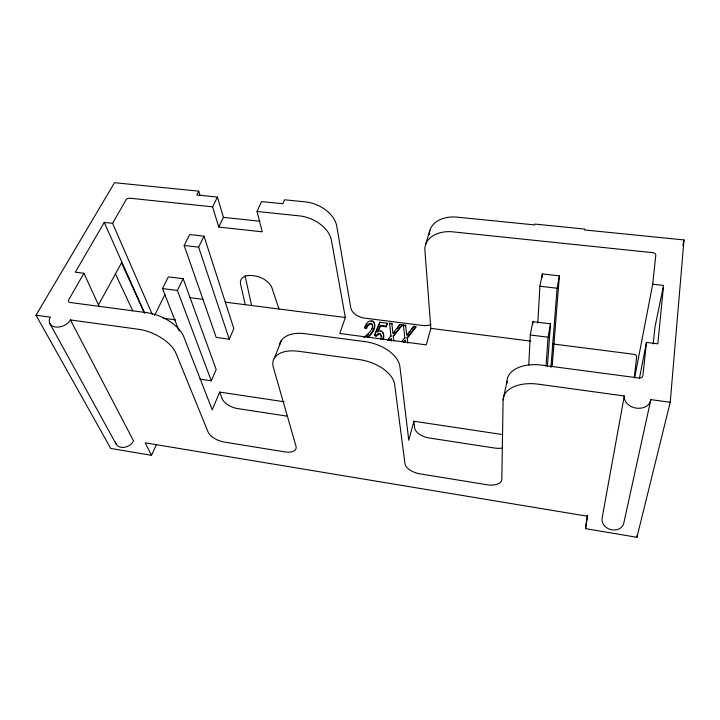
<?xml version="1.0" encoding="UTF-8"?>
<svg xmlns="http://www.w3.org/2000/svg" width="720" height="720" viewBox="0 0 720 720"><rect width="100%" height="100%" fill="white"/><g stroke="black" fill="none" stroke-linecap="round" stroke-linejoin="round"><path stroke-width="1.08" d="M634.626 377.874L652.698 284.211L663.57 285.417L657.828 343.827L646.461 342.414L642.888 375.741A3.663 2.772 9.2 0 1 638.955 378.018L541.908 365.139A34.191 20.223 10 0 0 506.988 381.33L503.1 399.924L501.831 479.304A15.183 7.785 12.6 0 1 486.927 484.74L420.219 473.895A14.841 7.587 14.9 0 1 404.973 463.743L394.641 384.516A32.778 18.666 17.6 0 0 359.334 359.595L298.71 351.279A32.382 18.099 19.9 0 0 273.33 367.281L296.001 446.238A14.346 7.11 19.4 0 1 284.841 451.899L224.253 442.053A14.202 6.858 21.2 0 1 208.125 432.117L176.058 353.457A31.815 16.389 24.9 0 0 138.6 329.292L70.443 319.932A11.619 7.83 -23 0 1 55.566 327.015A11.619 7.83 -23 0 1 50.364 317.178L36 315.207L114.507 182.691L198.765 191.16L200.097 195.426M506.934 383.571L506.988 381.33M372.618 325.359C372.681 330.894 367.308 334.035 363.96 337.671M528.786 364.986L530.253 334.971L532.881 321.696L550.539 323.865L547.407 366.462M532.773 323.928L532.881 321.696M381.321 335.754L380.727 339.543M537.795 323.001L539.91 286.254L542.349 273.96L559.377 275.859L552.141 366.678M542.151 277.317L542.349 273.96M383.535 334.971L382.815 339.12M546.012 366.147L548.082 337.221L550.539 323.865M550.917 367.38L557.1 288.225L559.377 275.859M587.331 515.376L585.54 528.633L636.93 537.309L670.221 402.282L684 239.94L584.523 229.941L584.667 229.077L534.753 224.064L534.573 224.919L457.299 217.152A29.547 20.835 14.5 0 0 429.219 234.774M636.93 537.309L637.146 535.113M653.22 343.998L654.93 327.267L663.57 285.417M652.698 284.211L655.803 255.276A3.33 2.295 5.7 0 0 652.743 252.657L453.159 231.876A29.907 20.709 14.6 0 0 424.908 250.38L430.83 328.383L426.258 344.871L339.786 333.495L345.339 317.484L331.38 240.165A29.016 19.161 23.4 0 0 299.367 215.874L257.031 211.464L261.531 201.564L282.843 203.724L284.562 199.782L305.208 201.861A28.674 19.287 23.6 0 1 336.744 226.098L350.811 307.971A13.068 8.181 18.7 0 0 364.698 318.114L422.784 325.494A13.257 8.406 15.8 0 0 430.884 324.54M634.275 377.865L636.66 356.85A2.934 2.196 8.2 0 0 634.005 354.303L552.951 343.962M374.697 325.08C374.472 330.075 370.917 333.99 367.407 337.167M585.54 528.633L587.493 516.231L145.188 442.827L151.524 455.337L110.754 448.452L36 315.207M503.1 399.924A34.668 19.971 10.3 0 1 538.38 384.183L624.285 395.973L602.01 518.643A11.16 9.351 16 0 0 611.892 529.839A11.16 9.351 16 0 0 623.979 522.288L650.844 399.618L670.221 402.282M639.396 378.54L646.461 342.414M682.812 245.43L684 239.94M502.704 434.583L413.91 421.254L408.762 440.262L399.888 366.588A32.337 18.927 17.6 0 0 365.166 341.667L305.271 333.72A31.95 18.351 20 0 0 279.621 345.033M382.914 339.795C385.452 336.069 382.482 327.519 377.478 331.947L380.394 325.377L386.262 326.124L386.352 326.808L380.484 326.052L377.991 331.686M425.484 244.989L429.858 230.463M386.262 326.124L387.171 323.226L379.872 322.29L374.472 335.538L376.056 336.141L379.296 334.044A1.944 1.485 -8.2 0 1 380.511 334.467L381.114 335.259M386.352 326.808L387.171 323.226M372.114 329.139L372.654 327.564M368.181 337.167C372.33 333.702 377.109 326.889 373.518 321.561A3.159 2.385 -8.6 0 0 371.781 320.814C368.028 320.382 365.94 324.459 364.698 327.321L364.806 328.005L366.543 328.554L366.435 327.879C366.318 324.468 372.555 320.715 372.717 326.034M366.543 328.554C366.822 326.178 370.377 322.011 372.465 325.053M274.554 357.84L281.313 340.533M284.193 401.769L219.699 392.085L212.229 409.815L183.816 336.852A31.41 16.641 25.2 0 0 146.988 312.705L70.146 302.499A3.168 2.124 -22 0 1 68.688 299.862L83.952 273.267L75.312 272.187L104.247 222.399L112.59 223.326L152.244 314.316M199.962 379.125L211.32 380.808L216.189 369.522L183.177 278.685L168.39 276.867L162.495 288.585L179.181 331.11M229.266 339.192L233.838 328.599L204.012 236.178L189.657 234.567L184.167 245.493L216.207 337.41L229.266 339.192L198.639 247.149L204.012 236.178M374.472 335.538L379.872 322.29M151.524 455.337L156.483 444.339M257.031 211.464L262.242 231.813L218.736 227.07L223.416 217.359L217.44 197.082L196.803 194.985L198.765 191.16M211.32 380.808L177.408 290.466L183.177 278.685M218.736 227.07L212.607 206.838L217.44 197.082M154.584 315.378L164.07 296.334A2.574 1.791 -18.6 0 1 165.411 295.11M364.806 328.005L366.804 324.18M98.415 305.037L121.536 262.8L144.099 312.399M112.59 223.326L126.045 199.854A2.871 1.818 -17.4 0 1 129.717 198.207L212.607 206.838M403.884 342L405.162 340.191L405.387 342.27M403.956 342.675L405.162 340.191M389.925 340.164L391.221 338.355L391.509 341.109M407.448 335.088L410.607 331.011M411.867 329.382L413.766 326.943M401.562 341.757L404.82 337.581L404.901 338.256L403.308 324.936L405.648 325.233L406.737 335.223L413.703 326.259L415.845 326.538L415.908 327.222L407.223 338.364L407.151 337.689L415.845 326.538M402.003 324.774L393.228 335.871L393.309 336.546L402.084 325.449L402.003 324.774L399.879 324.495L392.85 333.414L391.869 323.478L389.556 323.181L391.005 336.438L390.915 335.763L387.63 339.921M393.57 333.279L394.848 331.659M397.404 328.419L399.879 324.495M387.72 340.596L389.034 338.931M376.056 336.141L376.767 334.539L379.197 333.369A1.944 1.485 -8.2 0 1 380.412 333.783L381.42 336.429M365.607 336.861L368.415 334.071M371.187 321.453L371.889 321.489M223.416 217.359L259.956 221.247M184.167 245.493L198.639 247.149M539.91 286.254L557.1 288.225M162.495 288.585L177.408 290.466M530.253 334.971L548.082 337.221M189.585 297.612L202.95 299.322M225.216 302.157L345.339 317.484M430.83 328.383L530.748 341.127M404.163 325.719L405.72 325.917L405.648 325.233M163.467 318.258L175.707 319.887M287.163 416.169L237.744 408.582A13.86 7.11 21.5 0 1 222.12 398.619L219.699 392.085M380.781 331.407L381.249 331.497M364.698 327.321L366.435 327.879M374.373 334.863L375.957 335.466M382.707 332.514L383.427 334.179M49.851 323.532L116.046 443.979M70.443 319.932L133.533 440.892A9.864 7.434 -26.1 0 1 123.48 447.426A9.864 7.434 -26.1 0 1 115.452 442.116M115.281 273.501L132.822 310.941M83.952 273.267L99.36 306.873M104.247 222.399L144.666 313.263M278.946 309.015L272.007 288.063A16.11 9.756 23.6 0 0 254.088 275.778L252.54 275.598A16.11 9.738 23.7 0 0 240.579 284.211L245.259 304.713M374.643 324.189L373.617 322.245A3.159 2.385 -8.6 0 0 373.131 321.885M245.043 275.751L251.55 305.307M380.394 325.377L380.484 326.052M389.556 323.181L389.637 323.865M407.151 337.689L407.826 343.179M391.869 323.478L391.959 324.162M393.228 335.871L393.84 341.334M403.308 324.936L403.38 325.62M413.91 421.254L414.63 427.833A14.454 7.848 14.7 0 0 429.417 438.03L494.559 448.029A14.787 8.037 12.2 0 0 501.777 448.074M650.844 399.618A13.41 10.323 10.1 0 1 636.435 408.141A13.41 10.323 10.1 0 1 624.285 395.973"/></g></svg>
